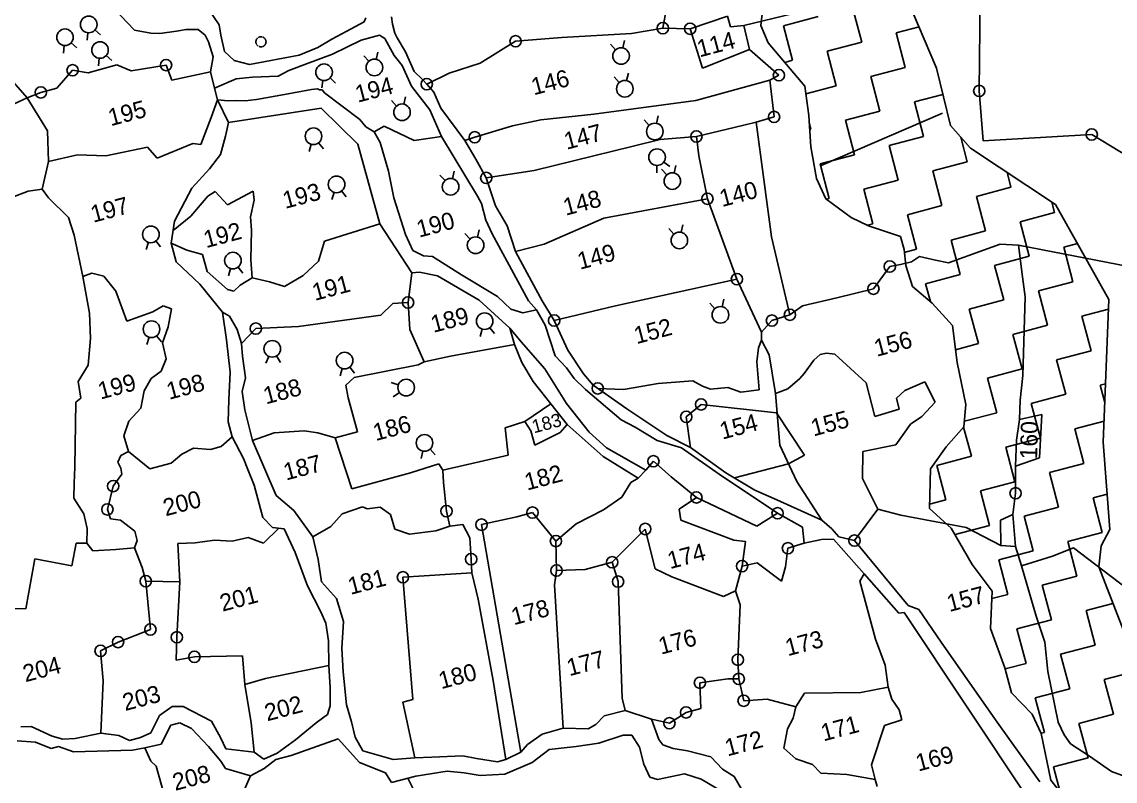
# Model space of a CAD drawing. Header units: metres. Extents: x 330937 to 336084, y 1797906 to 1802493.
# Drawn here: x 332967 to 334177, y 1799012 to 1799853 of the extents above; entities that cross this region are included whole.
import ezdxf
from ezdxf.enums import TextEntityAlignment as Align

# ---------------------------------------------------------------- set-up
doc = ezdxf.new("R2010")
doc.units = ezdxf.units.M
doc.header["$MEASUREMENT"] = 0
doc.linetypes.add('ACAD_ISO02W100', pattern=[15, 12, -3])
for name, color, linetype in [('OFF', 1, 'Continuous'), ('OTHERS', 1, 'Continuous'), ('POLY_HATCH', 12, 'Continuous'), ('POLY_PARCEL', 6, 'Continuous'), ('POLY_WATER', 4, 'Continuous'), ('SYM_ARROW', 1, 'Continuous'), ('TEXT_PARCEL', 7, 'Continuous')]:
    doc.layers.add(name, color=color, linetype=linetype)
doc.styles.add('TEXT_MAP', font='', dxfattribs={"height": 0.4})
doc.styles.get('TEXT_MAP').set_extended_font_data('Kruti Dev 050')

msp = doc.modelspace()

# ---------------------------------------------------------------- linework, layer by layer
for p, q in [((333039, 1799832.7), (333039.8, 1799841.1)), ((333054, 1799838.6), (333047.7, 1799844.2)), ((333012.7, 1799818.5), (333013.5, 1799826.8)), ((333027.7, 1799824.4), (333021.4, 1799829.9)), ((333618.4, 1799828.4), (333624.1, 1799822.1)), ((333634.1, 1799832.5), (333632.3, 1799824.3)), ((333066.5, 1799810.3), (333060.2, 1799815.9)), ((333345.3, 1799815.6), (333350.9, 1799809.4)), ((333360.9, 1799819.7), (333359.1, 1799811.5)), ((333051.5, 1799804.4), (333052.3, 1799812.8)), ((333314.2, 1799785.2), (333308.1, 1799791)), ((333622.6, 1799792.1), (333628.3, 1799785.8)), ((333638.3, 1799796.2), (333636.4, 1799788)), ((333298.9, 1799779.9), (333300.1, 1799788.2)), ((333375.9, 1799766.1), (333381.5, 1799759.9)), ((333391.5, 1799770.2), (333389.7, 1799762)), ((333655.8, 1799744.7), (333661.4, 1799738.5)), ((333671.4, 1799748.9), (333669.6, 1799740.7)), ((333284.7, 1799709.5), (333287.1, 1799717.6)), ((333300.6, 1799712.6), (333295.4, 1799719.2)), ((333669.7, 1799685.8), (333669.9, 1799694.2)), ((333684.3, 1799692.9), (333677.5, 1799697.9)), ((333690.8, 1799694), (333689, 1799685.8)), ((333429.7, 1799683.5), (333435.3, 1799677.3)), ((333445.3, 1799687.6), (333443.5, 1799679.4)), ((333675.2, 1799689.9), (333680.8, 1799683.7)), ((333310.1, 1799656.3), (333312.5, 1799664.3)), ((333326, 1799659.3), (333320.8, 1799665.9)), ((333473.1, 1799622.9), (333471.2, 1799614.7)), ((333683, 1799624.2), (333688.6, 1799617.9)), ((333698.6, 1799628.3), (333696.8, 1799620.1)), ((333104.5, 1799601), (333106.9, 1799609)), ((333120.4, 1799604), (333115.2, 1799610.6)), ((333457.4, 1799618.8), (333463.1, 1799612.6)), ((333195.5, 1799571.9), (333197.9, 1799580)), ((333211.4, 1799575), (333206.2, 1799581.6)), ((333728.4, 1799541.7), (333734.1, 1799535.5)), ((333744.1, 1799545.9), (333742.3, 1799537.7)), ((333474.2, 1799504.8), (333476.6, 1799512.9)), ((333490.1, 1799507.9), (333484.9, 1799514.5)), ((333105.3, 1799496), (333107.7, 1799504)), ((333121.2, 1799499), (333116, 1799505.6)), ((333236.8, 1799475.1), (333240.2, 1799482.7)), ((333253, 1799476), (333248.7, 1799483.3)), ((333319.1, 1799461.3), (333321.5, 1799469.3)), ((333335, 1799464.3), (333329.8, 1799470.9)), ((333375.6, 1799453.9), (333383.6, 1799451.2)), ((333378, 1799437.9), (333384.8, 1799442.9)), ((333424.4, 1799373.9), (333418.8, 1799380.1)), ((333408.8, 1799369.7), (333410.6, 1799377.9))]:
    msp.add_line(p, q)
for centre, radius in [((333040.8, 1799850.2), 9.19), ((333676.5, 1799846.1), 6.28), ((333706.7, 1799845.5), 6.28), ((333014.5, 1799836), 9.19), ((333053.3, 1799821.9), 9.19), ((333513.5, 1799831.6), 6.28), ((333630.3, 1799815.3), 9.19), ((333022.9, 1799799.5), 6.28), ((333126.4, 1799805.3), 6.28), ((333301.4, 1799797.3), 9.19), ((333357.1, 1799802.6), 9.19), ((333415, 1799784.1), 6.28), ((333805.1, 1799794), 6.28), ((332987.8, 1799775), 6.28), ((333634.4, 1799779), 9.19), ((334026.9, 1799776.6), 6.28), ((333387.7, 1799753), 9.19), ((333799.7, 1799747.8), 6.28), ((333289.7, 1799726.4), 9.19), ((333468.2, 1799725.3), 6.28), ((333667.6, 1799731.7), 9.19), ((333713.7, 1799726.2), 6.28), ((334151.4, 1799728.4), 6.28), ((333670.1, 1799703.3), 9.19), ((333315.2, 1799673.1), 9.19), ((333481, 1799680.3), 6.28), ((333687, 1799676.8), 9.19), ((333441.5, 1799670.5), 9.19), ((333725.8, 1799657.3), 6.28), ((333109.6, 1799617.8), 9.19), ((333694.8, 1799611.1), 9.19), ((333469.2, 1799605.8), 9.19), ((333200.5, 1799588.8), 9.19), ((333927.8, 1799582.2), 6.28), ((333758.6, 1799568.2), 6.28), ((333909.6, 1799557.6), 6.28), ((333394.4, 1799542.4), 6.28), ((333740.3, 1799528.7), 9.19), ((333479.2, 1799521.7), 9.19), ((333556.2, 1799522.4), 6.28), ((333797.3, 1799522.3), 6.28), ((333817.2, 1799528.8), 6.28), ((333110.3, 1799512.8), 9.19), ((333225.8, 1799513.5), 6.28), ((333244, 1799491.1), 9.19), ((333324.1, 1799478.1), 9.19), ((333392.3, 1799448.2), 9.19), ((333604.4, 1799447.3), 6.28), ((333718.8, 1799429.6), 6.28), ((333702.5, 1799415.8), 6.28), ((333412.6, 1799386.9), 9.19), ((333666, 1799366.6), 6.28), ((333067.9, 1799339.1), 6.28), ((333713.7, 1799326.6), 6.28), ((334067.1, 1799331.2), 6.28), ((333061.4, 1799313.3), 6.28), ((333436.9, 1799311.4), 6.28), ((333532.2, 1799309.7), 6.28), ((333803.6, 1799309), 6.28), ((333475.7, 1799296.4), 6.28), ((333657, 1799291.6), 6.28), ((333558.1, 1799278.2), 6.28), ((333888.7, 1799278.7), 6.28), ((333815, 1799270.3), 6.28), ((333464.2, 1799258.2), 6.28), ((333620.4, 1799254.8), 6.28), ((333558.8, 1799245.6), 6.28), ((333764.2, 1799250.5), 6.28), ((333103.9, 1799233.8), 6.28), ((333388.7, 1799238.2), 6.28), ((333626.9, 1799233.3), 6.28), ((333109.1, 1799180.3), 6.28), ((333073.3, 1799166.4), 6.28), ((333138.4, 1799171.7), 6.28), ((333053.9, 1799156.7), 6.28), ((333157.8, 1799150.1), 6.28), ((333759.6, 1799146.9), 6.28), ((333717.6, 1799121.4), 6.28), ((333760.5, 1799125.6), 6.28), ((333766, 1799101.5), 6.28), ((333702.2, 1799088.6), 6.28), ((333683.8, 1799076.5), 6.28)]:
    msp.add_circle(centre, radius)
at = {"linetype": 'ACAD_ISO02W100', "ltscale": 0.03}
msp.add_circle((333231.5, 1799831), 5.61, dxfattribs=at)
at = {"layer": 'OFF'}
for p, q in [((333175.7, 1799797.9), (333180.2, 1799779.7)), ((333183.5, 1799766.9), (333195.6, 1799741.7))]:
    msp.add_line(p, q, dxfattribs=at)
at = {"layer": 'OTHERS'}
for p, q in [((333801.2, 1799441.8), (333806.2, 1799384.6)), ((333806.2, 1799384.6), (333824.9, 1799344.3)), ((333824.9, 1799344.3), (333852.5, 1799301.5))]:
    msp.add_line(p, q, dxfattribs=at)
at = {"layer": 'POLY_HATCH'}
for p, q in [((333979.7, 1799801.9), (333930.9, 1799916.6)), ((333787.2, 1799867.8), (333785.1, 1799849)), ((333785.1, 1799849), (333793, 1799829.9)), ((333793, 1799829.9), (333833.7, 1799782)), ((333995.1, 1799738.4), (333979.7, 1799801.9)), ((333833.7, 1799782), (333838.1, 1799749.4)), ((333838.1, 1799749.4), (333840.2, 1799714.7)), ((334017.3, 1799713.2), (333995.1, 1799738.4)), ((333840.2, 1799714.7), (333846.6, 1799679.8)), ((334111.4, 1799650.8), (334017.3, 1799713.2)), ((333846.6, 1799679.8), (333856.8, 1799657.1)), ((333856.8, 1799657.1), (333884.9, 1799636.3)), ((334170.2, 1799545.7), (334111.4, 1799650.8)), ((333884.9, 1799636.3), (333904.2, 1799627.4)), ((333904.2, 1799627.4), (333939.8, 1799615.6)), ((333939.8, 1799615.6), (333943.6, 1799601.2)), ((333943.6, 1799601.2), (333945.5, 1799583.3)), ((333945.5, 1799583.3), (333953.1, 1799560)), ((333953.1, 1799560), (333974.8, 1799541.8)), ((333974.8, 1799541.8), (333997.1, 1799516.9)), ((334167.8, 1799480.2), (334170.2, 1799545.7)), ((333997.1, 1799516.9), (334002.3, 1799476)), ((334002.3, 1799476), (334011.9, 1799429.3)), ((334164.1, 1799387.7), (334167.8, 1799480.2)), ((334011.9, 1799429.3), (334009.9, 1799404.8)), ((334009.9, 1799404.8), (333990.3, 1799382.7)), ((333990.3, 1799382.7), (333972.8, 1799358.3)), ((334171.3, 1799291), (334164.1, 1799387.7)), ((333972.8, 1799358.3), (333971.7, 1799314.4)), ((333971.7, 1799314.4), (333995.8, 1799292.6)), ((333995.8, 1799292.6), (334019.2, 1799252.3)), ((334162, 1799273), (334171.3, 1799291)), ((334159.1, 1799249.6), (334162, 1799273)), ((334019.2, 1799252.3), (334041.1, 1799222.8)), ((334191.7, 1799166), (334159.1, 1799249.6)), ((334041.1, 1799222.8), (334039.3, 1799181.5)), ((334039.3, 1799181.5), (334055.1, 1799137.8)), ((334055.1, 1799137.8), (334062.5, 1799110.1)), ((334062.5, 1799110.1), (334085.6, 1799086.7)), ((334085.6, 1799086.7), (334095.5, 1799065.3)), ((334095.5, 1799065.3), (334106, 1799013.6)), ((334106, 1799013.6), (334127.2, 1798986.8))]:
    msp.add_line(p, q, dxfattribs=at)
at = {"layer": 'POLY_HATCH', "linetype": 'Continuous'}
for p, q in [((333896.7, 1799830.7), (333886.6, 1799869)), ((333810.1, 1799848.7), (333848.4, 1799858.9)), ((333820.2, 1799810.5), (333810.1, 1799848.7)), ((333934.9, 1799840.9), (333960.2, 1799847.6)), ((333945, 1799802.6), (333934.9, 1799840.9)), ((333858.5, 1799820.6), (333896.7, 1799830.7)), ((333868.6, 1799782.4), (333858.5, 1799820.6)), ((333811.4, 1799808.2), (333820.2, 1799810.5)), ((333906.8, 1799792.5), (333945, 1799802.6)), ((333916.9, 1799754.3), (333906.8, 1799792.5)), ((333834.8, 1799773.5), (333868.6, 1799782.4)), ((333955.1, 1799764.4), (333986.7, 1799772.8)), ((333878.7, 1799744.2), (333916.9, 1799754.3)), ((333965.3, 1799726.2), (333955.1, 1799764.4)), ((333840.5, 1799734.1), (333838.6, 1799741.3)), ((333888.8, 1799706), (333878.7, 1799744.2)), ((333839, 1799733.7), (333840.5, 1799734.1)), ((333927, 1799716.1), (333965.3, 1799726.2)), ((334013.6, 1799698.1), (334006.3, 1799725.6)), ((333850.6, 1799695.9), (333888.8, 1799706)), ((333937.1, 1799677.9), (333927, 1799716.1)), ((333860.7, 1799657.6), (333850.6, 1799695.9)), ((333975.4, 1799688), (334013.6, 1799698.1)), ((333985.5, 1799649.8), (333975.4, 1799688)), ((334061.9, 1799670), (334057.6, 1799686.5)), ((333898.9, 1799667.7), (333937.1, 1799677.9)), ((334023.7, 1799659.9), (334061.9, 1799670)), ((333857.3, 1799656.7), (333860.7, 1799657.6)), ((333909, 1799629.5), (333898.9, 1799667.7)), ((334033.8, 1799621.6), (334023.7, 1799659.9)), ((333947.3, 1799639.6), (333985.5, 1799649.8)), ((334110.3, 1799641.9), (334107.2, 1799653.6)), ((333957.4, 1799601.4), (333947.3, 1799639.6)), ((334072, 1799631.8), (334110.3, 1799641.9)), ((333903, 1799627.9), (333909, 1799629.5)), ((333995.6, 1799611.5), (334033.8, 1799621.6)), ((334082.2, 1799593.5), (334072, 1799631.8)), ((334005.7, 1799573.3), (333995.6, 1799611.5)), ((333943.9, 1799597.9), (333957.4, 1799601.4)), ((334120.4, 1799603.7), (334135.5, 1799607.7)), ((334130.5, 1799565.4), (334120.4, 1799603.7)), ((334043.9, 1799583.4), (334082.2, 1799593.5)), ((333967.5, 1799563.2), (334005.7, 1799573.3)), ((334054, 1799545.2), (334043.9, 1799583.4)), ((333972.7, 1799543.6), (333967.5, 1799563.2)), ((334092.3, 1799555.3), (334130.5, 1799565.4)), ((334102.4, 1799517.1), (334092.3, 1799555.3)), ((334015.8, 1799535.1), (334054, 1799545.2)), ((334025.9, 1799496.9), (334015.8, 1799535.1)), ((334140.6, 1799527.2), (334169.8, 1799534.9)), ((334150.7, 1799489), (334140.6, 1799527.2)), ((334064.2, 1799507), (334102.4, 1799517.1)), ((334074.3, 1799468.8), (334064.2, 1799507)), ((334000.5, 1799490.1), (334025.9, 1799496.9)), ((334112.5, 1799478.9), (334150.7, 1799489)), ((334122.6, 1799440.7), (334112.5, 1799478.9)), ((334036.1, 1799458.6), (334074.3, 1799468.8)), ((334046.2, 1799420.4), (334036.1, 1799458.6)), ((334160.8, 1799450.8), (334166.7, 1799452.3)), ((334165.8, 1799431.8), (334160.8, 1799450.8)), ((334084.4, 1799430.5), (334122.6, 1799440.7)), ((334094.5, 1799392.3), (334084.4, 1799430.5)), ((334010.4, 1799411), (334046.2, 1799420.4)), ((334018.1, 1799372.1), (334009.5, 1799404.4)), ((334132.7, 1799402.4), (334165, 1799411)), ((334142.8, 1799364.2), (334132.7, 1799402.4)), ((334056.3, 1799382.2), (334094.5, 1799392.3)), ((334066.4, 1799344), (334056.3, 1799382.2)), ((333979.8, 1799362), (334018.1, 1799372.1)), ((333990, 1799323.8), (333979.8, 1799362)), ((334104.6, 1799354.1), (334142.8, 1799364.2)), ((334114.7, 1799315.9), (334104.6, 1799354.1)), ((334028.2, 1799333.9), (334066.4, 1799344)), ((334038.3, 1799295.6), (334028.2, 1799333.9)), ((334153, 1799326), (334168.4, 1799330.1)), ((333971.8, 1799319), (333990, 1799323.8)), ((334163.1, 1799287.8), (334153, 1799326)), ((334076.5, 1799305.8), (334114.7, 1799315.9)), ((334086.6, 1799267.5), (334076.5, 1799305.8)), ((334000.1, 1799285.5), (334038.3, 1799295.6)), ((334000.2, 1799285.1), (334000.1, 1799285.5)), ((334124.8, 1799277.7), (334163.1, 1799287.8)), ((334135, 1799239.4), (334124.8, 1799277.7)), ((334048.4, 1799257.4), (334086.6, 1799267.5)), ((334058.5, 1799219.2), (334048.4, 1799257.4)), ((334096.7, 1799229.3), (334135, 1799239.4)), ((334106.9, 1799191.1), (334096.7, 1799229.3)), ((334040.7, 1799214.5), (334058.5, 1799219.2)), ((334145.1, 1799201.2), (334174.9, 1799209.1)), ((334155.2, 1799163), (334145.1, 1799201.2)), ((334068.6, 1799181), (334106.9, 1799191.1)), ((334078.7, 1799142.8), (334068.6, 1799181)), ((334117, 1799152.9), (334155.2, 1799163)), ((334127.1, 1799114.7), (334117, 1799152.9)), ((334055.5, 1799136.6), (334078.7, 1799142.8)), ((334165.3, 1799124.8), (334203.5, 1799134.9)), ((334175.4, 1799086.5), (334165.3, 1799124.8)), ((334088.9, 1799104.5), (334127.1, 1799114.7)), ((334099, 1799066.3), (334088.9, 1799104.5)), ((334137.2, 1799076.4), (334175.4, 1799086.5)), ((334147.3, 1799038.2), (334137.2, 1799076.4)), ((334095.5, 1799065.4), (334099, 1799066.3)), ((334109.1, 1799028.1), (334147.3, 1799038.2)), ((334116.4, 1799000.4), (334109.1, 1799028.1))]:
    msp.add_line(p, q, dxfattribs=at)
at = {"layer": 'POLY_PARCEL'}
for p, q in [((334026.9, 1799776.6), (334028.2, 1799903.2)), ((333681.8, 1799874.1), (333676.5, 1799846.1)), ((333766.2, 1799848.9), (333821, 1799862.3)), ((333748, 1799859.4), (333706.7, 1799845.5)), ((333751.6, 1799847.7), (333748, 1799859.4)), ((333641.9, 1799840.2), (333564.5, 1799835.6)), ((333676.5, 1799846.1), (333641.9, 1799840.2)), ((333676.5, 1799846.1), (333706.7, 1799845.5)), ((333706.7, 1799845.5), (333720.3, 1799802)), ((333766.2, 1799848.9), (333751.6, 1799847.7)), ((333766.2, 1799848.9), (333772.4, 1799822.6)), ((333513.5, 1799831.6), (333474.2, 1799807.4)), ((333564.5, 1799835.6), (333513.5, 1799831.6)), ((333720.3, 1799802), (333772.4, 1799822.6)), ((333772.4, 1799822.6), (333805.1, 1799794)), ((333040, 1799796.7), (333071.8, 1799805.6)), ((333071.8, 1799805.6), (333087.6, 1799798.7)), ((333087.6, 1799798.7), (333126.4, 1799805.3)), ((333126.4, 1799805.3), (333132.9, 1799788.6)), ((333474.2, 1799807.4), (333440, 1799796.3)), ((333005.5, 1799779.7), (333022.9, 1799799.5)), ((333022.9, 1799799.5), (333040, 1799796.7)), ((333132.9, 1799788.6), (333175.7, 1799797.9)), ((333440, 1799796.3), (333415, 1799784.1)), ((333805.1, 1799794), (333794.9, 1799788.4)), ((332954.8, 1799789.1), (332972.6, 1799768.8)), ((332987.8, 1799775), (333005.5, 1799779.7)), ((333180.2, 1799779.7), (333183.5, 1799766.9)), ((333794.9, 1799788.4), (333713.2, 1799765.9)), ((333794.9, 1799788.4), (333799.7, 1799747.8)), ((332936.9, 1799752.6), (332972.6, 1799768.8)), ((332972.6, 1799768.8), (332987.8, 1799775)), ((332972.6, 1799768.8), (332995.2, 1799732.4)), ((333176.5, 1799747.3), (333183.5, 1799766.9)), ((333183.5, 1799766.9), (333183.5, 1799766.9)), ((333183.5, 1799766.9), (333183.5, 1799766.9)), ((333183.5, 1799766.9), (333183.5, 1799766.9)), ((333713.2, 1799765.9), (333600, 1799751)), ((334031.3, 1799721.2), (334026.9, 1799776.6)), ((333165, 1799717.3), (333176.5, 1799747.3)), ((333192.2, 1799726.4), (333195.6, 1799741.7)), ((333541.3, 1799744.7), (333509.9, 1799738)), ((333600, 1799751), (333541.3, 1799744.7)), ((333764.8, 1799738.5), (333780, 1799741.9)), ((333799.7, 1799747.8), (333780, 1799741.9)), ((333780, 1799741.9), (333796.9, 1799615)), ((332995.2, 1799732.4), (332996.2, 1799698.5)), ((333357, 1799731.3), (333368.1, 1799737.6)), ((333368.1, 1799737.6), (333401, 1799721.8)), ((333509.9, 1799738), (333468.2, 1799725.3)), ((333713.7, 1799726.2), (333764.8, 1799738.5)), ((333116.7, 1799702.2), (333156, 1799718.4)), ((333156, 1799718.4), (333165, 1799717.3)), ((333186.6, 1799706.2), (333192.2, 1799726.4)), ((333401, 1799721.8), (333431.3, 1799726.2)), ((333468.2, 1799725.3), (333457.3, 1799721.9)), ((333643.5, 1799715.6), (333673.7, 1799722.7)), ((333673.7, 1799722.7), (333713.7, 1799726.2)), ((333716.3, 1799704.7), (333713.7, 1799726.2)), ((334151.4, 1799728.4), (334031.3, 1799721.2)), ((334193, 1799703.1), (334151.4, 1799728.4)), ((332996.2, 1799698.5), (333028.4, 1799705.8)), ((333028.4, 1799705.8), (333059.6, 1799704.9)), ((333059.6, 1799704.9), (333106, 1799714.3)), ((333106, 1799714.3), (333116.7, 1799702.2)), ((333174.4, 1799690.5), (333186.6, 1799706.2)), ((333534.1, 1799688.7), (333643.5, 1799715.6)), ((332996.2, 1799698.5), (332989.1, 1799667.7)), ((333725.8, 1799657.3), (333716.3, 1799704.7)), ((333155.1, 1799669), (333174.4, 1799690.5)), ((333481, 1799680.3), (333534.1, 1799688.7)), ((333135.9, 1799632.3), (333155.1, 1799669)), ((332973.6, 1799665.7), (332930.2, 1799649.1)), ((332989.1, 1799667.7), (332973.6, 1799665.7)), ((332996.3, 1799658.3), (332989.1, 1799667.7)), ((333018.3, 1799636.3), (332996.3, 1799658.3)), ((333153.8, 1799637.9), (333172.8, 1799660.2)), ((333172.8, 1799660.2), (333180.8, 1799665.3)), ((333180.8, 1799665.3), (333194.4, 1799650.4)), ((333194.4, 1799650.4), (333223, 1799665.8)), ((333223, 1799665.8), (333223.8, 1799655.5)), ((333611.2, 1799635.9), (333725.8, 1799657.3)), ((333758.6, 1799568.2), (333725.8, 1799657.3)), ((333223.8, 1799655.5), (333220, 1799637.3)), ((333024.5, 1799616.8), (333018.3, 1799636.3)), ((333132.2, 1799608), (333135.9, 1799632.3)), ((333134.3, 1799622), (333153.8, 1799637.9)), ((333220, 1799637.3), (333221.1, 1799622.3)), ((333545, 1799606.9), (333611.2, 1799635.9)), ((333221.1, 1799622.3), (333220.2, 1799589.5)), ((333302, 1799610.2), (333363.3, 1799629.4)), ((333034.4, 1799571), (333024.5, 1799616.8)), ((333149.3, 1799600.4), (333132.2, 1799608)), ((333137.6, 1799587.5), (333132.2, 1799608)), ((333295.3, 1799588.3), (333302, 1799610.2)), ((333796.9, 1799615), (333817.2, 1799528.8)), ((333166.9, 1799595.5), (333149.3, 1799600.4)), ((333513.3, 1799598.7), (333545, 1799606.9)), ((334031.7, 1799600.4), (333992.8, 1799586.4)), ((334050.2, 1799607.1), (334031.7, 1799600.4)), ((334070.3, 1799605.8), (334050.2, 1799607.1)), ((334070.3, 1799605.8), (334216.6, 1799577.6)), ((334074.9, 1799570.8), (334070.3, 1799605.8)), ((333163.7, 1799562.5), (333137.6, 1799587.5)), ((333171.9, 1799576.7), (333166.9, 1799595.5)), ((333220.2, 1799589.5), (333221.6, 1799569.8)), ((333278.4, 1799572.4), (333295.3, 1799588.3)), ((333939.5, 1799584.6), (333927.8, 1799582.2)), ((333951.8, 1799587.3), (333939.5, 1799584.6)), ((333960.7, 1799593.3), (333951.8, 1799587.3)), ((333978.4, 1799589.4), (333960.7, 1799593.3)), ((333992.8, 1799586.4), (333978.4, 1799589.4)), ((333034.4, 1799571), (333044.3, 1799574.8)), ((333044.3, 1799574.8), (333057.7, 1799571.5)), ((333194.4, 1799556.8), (333171.9, 1799576.7)), ((333257.7, 1799560.2), (333278.4, 1799572.4)), ((333394.4, 1799542.4), (333398.7, 1799575.2)), ((333927.8, 1799582.2), (333909.6, 1799557.6)), ((333041.6, 1799530.7), (333034.4, 1799571)), ((333057.7, 1799571.5), (333070.7, 1799554.9)), ((333189, 1799531.7), (333163.7, 1799562.5)), ((333208.5, 1799561.5), (333201.6, 1799554.9)), ((333221.6, 1799569.8), (333208.5, 1799561.5)), ((333221.6, 1799569.8), (333241, 1799565.3)), ((333241, 1799565.3), (333257.7, 1799560.2)), ((333624.2, 1799538.6), (333758.6, 1799568.2)), ((333785.9, 1799509.5), (333758.6, 1799568.2)), ((334077.6, 1799548.6), (334074.9, 1799570.8)), ((333070.7, 1799554.9), (333083, 1799521.6)), ((333201.6, 1799554.9), (333194.4, 1799556.8)), ((333869.1, 1799547.5), (333831.3, 1799538.7)), ((333909.6, 1799557.6), (333869.1, 1799547.5)), ((334077, 1799524.1), (334077.6, 1799548.6)), ((333111.7, 1799532), (333123.1, 1799538.5)), ((333123.1, 1799538.5), (333132.6, 1799535.3)), ((333364.1, 1799528.3), (333377.4, 1799541.4)), ((333377.4, 1799541.4), (333394.4, 1799542.4)), ((333394.4, 1799542.4), (333396.5, 1799512.5)), ((333556.2, 1799522.4), (333624.2, 1799538.6)), ((333831.3, 1799538.7), (333817.2, 1799528.8)), ((333042.8, 1799502.4), (333041.6, 1799530.7)), ((333083, 1799521.6), (333111.7, 1799532)), ((333132.6, 1799535.3), (333128.7, 1799515.4)), ((333272.9, 1799515.8), (333364.1, 1799528.3)), ((333364.1, 1799528.3), (333364.1, 1799528.3)), ((333817.2, 1799528.8), (333797.3, 1799522.3)), ((334075.1, 1799461.7), (334077, 1799524.1)), ((333128.7, 1799515.4), (333122.5, 1799497.7)), ((333209.8, 1799497.1), (333225.8, 1799513.5)), ((333225.8, 1799513.5), (333272.9, 1799515.8)), ((333396.5, 1799512.5), (333412.2, 1799476.5)), ((333797.3, 1799522.3), (333785.9, 1799509.5)), ((333040.3, 1799473.1), (333042.8, 1799502.4)), ((333782.4, 1799492.3), (333785.7, 1799500.5)), ((333785.7, 1799500.5), (333785.9, 1799509.5)), ((333785.7, 1799500.5), (333794.3, 1799484.3)), ((333122.5, 1799497.7), (333126.6, 1799480)), ((333441.4, 1799483), (333512.1, 1799496)), ((333780.5, 1799476.7), (333782.4, 1799492.3)), ((333126.6, 1799480), (333121, 1799466.5)), ((333405.5, 1799473.4), (333412.2, 1799476.5)), ((333412.2, 1799476.5), (333441.4, 1799483)), ((333783, 1799445.5), (333780.5, 1799476.7)), ((333794.3, 1799484.3), (333801.2, 1799441.8)), ((333833, 1799463.8), (333843.7, 1799478.5)), ((333843.7, 1799478.5), (333850.8, 1799484.9)), ((333850.8, 1799484.9), (333857.6, 1799486.4)), ((333857.6, 1799486.4), (333866.8, 1799485.2)), ((333866.8, 1799485.2), (333901.6, 1799453.4)), ((333029, 1799454.9), (333040.3, 1799473.1)), ((333121, 1799466.5), (333110, 1799458.4)), ((333334.7, 1799459.4), (333405.5, 1799473.4)), ((333828.3, 1799458.3), (333833, 1799463.8)), ((333032.2, 1799436.3), (333029, 1799454.9)), ((333110, 1799458.4), (333102.2, 1799444.4)), ((333325.3, 1799450.7), (333334.7, 1799459.4)), ((333328, 1799436.8), (333325.3, 1799450.7)), ((333633.1, 1799445.9), (333671.2, 1799452.6)), ((333671.2, 1799452.6), (333709.6, 1799455.5)), ((333709.6, 1799455.5), (333720.5, 1799449.9)), ((333814.8, 1799446.9), (333828.3, 1799458.3)), ((333901.6, 1799453.4), (333911.1, 1799416.3)), ((333944.4, 1799444.9), (333966.7, 1799454.5)), ((333966.7, 1799454.5), (333978.2, 1799432)), ((334072.2, 1799434.2), (334075.1, 1799461.7)), ((333102.2, 1799444.4), (333098.6, 1799425.4)), ((333604.4, 1799447.3), (333633.1, 1799445.9)), ((333720.5, 1799449.9), (333729.3, 1799446.4)), ((333729.3, 1799446.4), (333748.3, 1799448.1)), ((333748.3, 1799448.1), (333762.9, 1799443.2)), ((333762.9, 1799443.2), (333783, 1799445.5)), ((333801.2, 1799441.8), (333814.8, 1799446.9)), ((333935.3, 1799436.4), (333944.4, 1799444.9)), ((333025.5, 1799360.2), (333026.5, 1799432)), ((333026.5, 1799432), (333032.2, 1799436.3)), ((333338.3, 1799399), (333328, 1799436.8)), ((333523.8, 1799410.5), (333552.5, 1799430.1)), ((333702.5, 1799415.8), (333718.8, 1799429.6)), ((333718.8, 1799429.6), (333802.2, 1799420.2)), ((333938.2, 1799424.1), (333935.3, 1799436.4)), ((333978.2, 1799432), (333963.2, 1799416.2)), ((334071.5, 1799412.7), (334072.2, 1799434.2)), ((333098.6, 1799425.4), (333085.3, 1799411)), ((333707, 1799382), (333702.5, 1799415.8)), ((333802.2, 1799420.2), (333833.5, 1799373.4)), ((333911.1, 1799416.3), (333938.2, 1799424.1)), ((333963.2, 1799416.2), (333950.9, 1799407.8)), ((334071.5, 1799412.7), (334096.1, 1799418.2)), ((334096.1, 1799418.2), (334093.7, 1799370.5)), ((333085.3, 1799411), (333079.8, 1799394.7)), ((333501.8, 1799403.5), (333523.8, 1799410.5)), ((333505.3, 1799373.3), (333501.8, 1799403.5)), ((333523.8, 1799410.5), (333530.5, 1799400.4)), ((333562.7, 1799398.6), (333570.7, 1799407.3)), ((333950.9, 1799407.8), (333934.4, 1799384.8)), ((334068.2, 1799389.8), (334071.5, 1799412.7)), ((333079.8, 1799394.7), (333084.9, 1799377.5)), ((333199.7, 1799393.6), (333187.4, 1799383)), ((333222.1, 1799389.7), (333246.1, 1799398)), ((333246.1, 1799398), (333279.5, 1799400.4)), ((333279.5, 1799400.4), (333294.6, 1799397.9)), ((333294.6, 1799397.9), (333313.6, 1799392.7)), ((333313.6, 1799392.7), (333338.3, 1799399)), ((333332.3, 1799336.2), (333313.6, 1799392.7)), ((333530.5, 1799400.4), (333534.7, 1799384.6)), ((333534.7, 1799384.6), (333562.7, 1799398.6)), ((333156.7, 1799381.1), (333144, 1799374.6)), ((333175.6, 1799379.6), (333156.7, 1799381.1)), ((333187.4, 1799383), (333175.6, 1799379.6)), ((333934.4, 1799384.8), (333898.1, 1799377.3)), ((334067.1, 1799361.1), (334068.2, 1799389.8)), ((333076.5, 1799372.9), (333072.9, 1799365.7)), ((333084.9, 1799377.5), (333076.5, 1799372.9)), ((333108.5, 1799358.4), (333084.9, 1799377.5)), ((333144, 1799374.6), (333132.2, 1799364.6)), ((333433, 1799356.7), (333505.3, 1799373.3)), ((333657.6, 1799356.7), (333666, 1799366.6)), ((333666, 1799366.6), (333685.6, 1799349.3)), ((333833.5, 1799373.4), (333815.5, 1799363.9)), ((333898.1, 1799377.3), (333897.5, 1799347.5)), ((334093.7, 1799370.5), (334067.1, 1799361.1)), ((333024.5, 1799342.3), (333025.5, 1799360.2)), ((333072.9, 1799365.7), (333076.4, 1799358.8)), ((333076.4, 1799358.8), (333077.5, 1799352.2)), ((333132.2, 1799364.6), (333108.5, 1799358.4)), ((333397.1, 1799353.7), (333332.3, 1799336.2)), ((333413.2, 1799358.8), (333397.1, 1799353.7)), ((333428.5, 1799363.6), (333413.2, 1799358.8)), ((333433, 1799356.7), (333428.5, 1799363.6)), ((333433.6, 1799342.9), (333433, 1799356.7)), ((333815.5, 1799363.9), (333755.7, 1799348.2)), ((334067.1, 1799331.2), (334067.1, 1799361.1)), ((333024.3, 1799325.6), (333024.5, 1799342.3)), ((333077.5, 1799352.2), (333067.9, 1799339.1)), ((333436.9, 1799311.4), (333433.6, 1799342.9)), ((333631.2, 1799326.8), (333641.2, 1799343)), ((333641.2, 1799343), (333649, 1799347.7)), ((333685.6, 1799349.3), (333713.7, 1799326.6)), ((333897.5, 1799347.5), (333914.7, 1799313.7)), ((333067.9, 1799339.1), (333061.4, 1799313.3)), ((334063.9, 1799307.5), (334067.1, 1799331.2)), ((333035.2, 1799308.5), (333024.3, 1799325.6)), ((333610.9, 1799313), (333631.2, 1799326.8)), ((333694.7, 1799313.6), (333713.7, 1799326.6)), ((333713.7, 1799326.6), (333780.5, 1799294.7)), ((333038.9, 1799292.3), (333035.2, 1799308.5)), ((333061.4, 1799313.3), (333064.8, 1799302.9)), ((333309, 1799294.2), (333321.5, 1799308.3)), ((333321.5, 1799308.3), (333343.8, 1799316.1)), ((333343.8, 1799316.1), (333349, 1799314)), ((333349, 1799314), (333363.5, 1799315.9)), ((333363.5, 1799315.9), (333374.9, 1799307.8)), ((333374.9, 1799307.8), (333379.7, 1799291.3)), ((333440.5, 1799294.7), (333436.9, 1799311.4)), ((333515, 1799305.2), (333532.2, 1799309.7)), ((333532.2, 1799309.7), (333558.1, 1799278.2)), ((333580.6, 1799297.2), (333610.9, 1799313)), ((333696.4, 1799301.2), (333694.7, 1799313.6)), ((333780.5, 1799294.7), (333803.6, 1799309)), ((333888.7, 1799278.7), (333914.7, 1799313.7)), ((333914.7, 1799313.7), (333940.2, 1799307)), ((333940.2, 1799307), (334012.5, 1799293.1)), ((334050.5, 1799301.2), (334063.9, 1799307.5)), ((334067, 1799272.1), (334063.9, 1799307.5)), ((333064.8, 1799302.9), (333075.9, 1799301.4)), ((333075.9, 1799301.4), (333091.7, 1799289.3)), ((333288.9, 1799283), (333309, 1799294.2)), ((333425.3, 1799289.5), (333440.5, 1799294.7)), ((333454.9, 1799296.5), (333440.5, 1799294.7)), ((333462.8, 1799281.8), (333454.9, 1799296.5)), ((333475.7, 1799296.4), (333515, 1799305.2)), ((333519.3, 1799044.6), (333475.7, 1799296.4)), ((333558.1, 1799278.2), (333580.6, 1799297.2)), ((333755, 1799279.2), (333696.4, 1799301.2)), ((334050.9, 1799273.3), (334050.5, 1799301.2)), ((333038.6, 1799275.9), (333038.9, 1799292.3)), ((333091.7, 1799289.3), (333094.5, 1799278.7)), ((333199.7, 1799278), (333217.4, 1799282.1)), ((333217.4, 1799282.1), (333234.4, 1799275.8)), ((333234.4, 1799275.8), (333251.3, 1799292.4)), ((333379.7, 1799291.3), (333395.8, 1799285.9)), ((333395.8, 1799285.9), (333425.3, 1799289.5)), ((333464.2, 1799258.2), (333462.8, 1799281.8)), ((333620.4, 1799254.8), (333657, 1799291.6)), ((333657, 1799291.6), (333667.9, 1799247.4)), ((334012.5, 1799293.1), (334050.9, 1799273.3)), ((333021.9, 1799250.8), (333026.9, 1799276)), ((333026.9, 1799276), (333038.6, 1799275.9)), ((333038.6, 1799275.9), (333045.3, 1799267.4)), ((333070.8, 1799268.9), (333091.6, 1799270.6)), ((333094.5, 1799278.7), (333091.6, 1799270.6)), ((333091.6, 1799270.6), (333100, 1799248.9)), ((333139.4, 1799275.7), (333158.6, 1799276.2)), ((333141.6, 1799233.1), (333139.4, 1799275.7)), ((333158.6, 1799276.2), (333180, 1799279.1)), ((333180, 1799279.1), (333199.7, 1799278)), ((333558.1, 1799278.2), (333558.8, 1799245.6)), ((333768.2, 1799277.9), (333755, 1799279.2)), ((333764.2, 1799250.5), (333768.2, 1799277.9)), ((333815, 1799270.3), (333812.5, 1799249.6)), ((333832.9, 1799275.8), (333815, 1799270.3)), ((334050.9, 1799273.3), (334067, 1799272.1)), ((334067, 1799272.1), (334073.6, 1799250.7)), ((334131.2, 1799270.9), (334108.1, 1799261.5)), ((334197.5, 1799220.1), (334131.2, 1799270.9)), ((332971.2, 1799203.2), (332981.1, 1799258.7)), ((332981.1, 1799258.7), (333021.9, 1799250.8)), ((333045.3, 1799267.4), (333070.8, 1799268.9)), ((333465, 1799243.2), (333464.2, 1799258.2)), ((334108.1, 1799261.5), (334073.6, 1799250.7)), ((333100, 1799248.9), (333103.9, 1799233.8)), ((333558.8, 1799245.6), (333556.5, 1799229.9)), ((333558.8, 1799245.6), (333590.5, 1799246.8)), ((333590.5, 1799246.8), (333620.4, 1799254.8)), ((333620.4, 1799254.8), (333626.9, 1799233.3)), ((333667.9, 1799247.4), (333686.5, 1799238.7)), ((333764.2, 1799250.5), (333757.1, 1799223)), ((333780.9, 1799254.1), (333764.2, 1799250.5)), ((333807.8, 1799234), (333780.9, 1799254.1)), ((333812.5, 1799249.6), (333807.8, 1799234)), ((334073.6, 1799250.7), (334090, 1799195)), ((333103.9, 1799233.8), (333109.1, 1799180.3)), ((333141.6, 1799233.1), (333103.9, 1799233.8)), ((333138.4, 1799171.7), (333141.6, 1799233.1)), ((333388.7, 1799238.2), (333465, 1799243.2)), ((333399.7, 1799102.9), (333388.7, 1799238.2)), ((333465, 1799243.2), (333472, 1799213.9)), ((333626.9, 1799233.3), (333631.4, 1799104.2)), ((333686.5, 1799238.7), (333743.5, 1799217)), ((333894.8, 1799233.8), (333899.6, 1799241.8)), ((333911.8, 1799169.7), (333894.8, 1799233.8)), ((333556.5, 1799229.9), (333566.3, 1799071.1)), ((333743.5, 1799217), (333757.1, 1799223)), ((333757.1, 1799223), (333762, 1799207.5)), ((333472, 1799213.9), (333488.5, 1799124)), ((332942.7, 1799203.4), (332971.2, 1799203.2)), ((333762, 1799207.5), (333759.6, 1799146.9)), ((334090, 1799195), (334099.3, 1799166.3)), ((333109.1, 1799180.3), (333073.3, 1799166.4)), ((333073.3, 1799166.4), (333053.9, 1799156.7)), ((333137.7, 1799146.5), (333138.4, 1799171.7)), ((333922.6, 1799140.9), (333911.8, 1799169.7)), ((334099.3, 1799166.3), (334102.9, 1799133.9)), ((333053.9, 1799156.7), (333056.9, 1799123.6)), ((333157.8, 1799150.1), (333137.7, 1799146.5)), ((333211.1, 1799151.1), (333157.8, 1799150.1)), ((333213.7, 1799119.4), (333211.1, 1799151.1)), ((333306.5, 1799140.6), (333236.5, 1799126)), ((333759.6, 1799146.9), (333760.5, 1799125.6)), ((333925.9, 1799116.4), (333922.6, 1799140.9)), ((333236.5, 1799126), (333213.7, 1799119.4)), ((333488.5, 1799124), (333502.5, 1799036.3)), ((333748.5, 1799125.6), (333717.6, 1799121.4)), ((333760.5, 1799125.6), (333748.5, 1799125.6)), ((333760.5, 1799125.6), (333766, 1799101.5)), ((334102.9, 1799133.9), (334114.3, 1799077.6)), ((333056.9, 1799123.6), (333054.2, 1799065.4)), ((333213.7, 1799119.4), (333220.5, 1799076.9)), ((333717.6, 1799121.4), (333718.7, 1799092.9)), ((333895.7, 1799110.5), (333925.9, 1799116.4)), ((333930.2, 1799103.2), (333925.9, 1799116.4)), ((333388.5, 1799099.9), (333399.7, 1799102.9)), ((333401.8, 1799038.4), (333388.5, 1799099.9)), ((333631.4, 1799104.2), (333634.7, 1799090.7)), ((333766, 1799101.5), (333792, 1799103.1)), ((333792, 1799103.1), (333823.8, 1799094.7)), ((333823.8, 1799094.7), (333833.5, 1799109.9)), ((333833.5, 1799109.9), (333895.7, 1799110.5)), ((333938.1, 1799091.4), (333930.2, 1799103.2)), ((333702.2, 1799088.6), (333683.8, 1799076.5)), ((333718.7, 1799092.9), (333702.2, 1799088.6)), ((333823.8, 1799094.7), (333820.8, 1799082.2)), ((333941.1, 1799080.2), (333938.1, 1799091.4)), ((333220.5, 1799076.9), (333224.1, 1799044.7)), ((333683.8, 1799076.5), (333664, 1799081)), ((333820.8, 1799082.2), (333814.4, 1799070.4)), ((333921.9, 1799074.1), (333941.1, 1799080.2)), ((334114.3, 1799077.6), (334120.8, 1799063.7)), ((333814.4, 1799070.4), (333810.4, 1799049.1)), ((333907.4, 1799030.4), (333921.9, 1799074.1)), ((334120.8, 1799063.7), (334127.8, 1799053.9)), ((334127.8, 1799053.9), (334148.8, 1799040)), ((333103, 1799049.5), (333109.7, 1799034.6)), ((333810.4, 1799049.1), (333823.7, 1799037.2)), ((334148.8, 1799040), (334173.3, 1799023.2)), ((333109.7, 1799034.6), (333115.3, 1799029.1)), ((333115.3, 1799029.1), (333129.5, 1798979.9)), ((333823.7, 1799037.2), (333842.4, 1799031)), ((333842.4, 1799031), (333851.3, 1799021.2)), ((333911.7, 1799014.1), (333907.4, 1799030.4)), ((333213, 1799002.6), (333220.1, 1799018.5)), ((333851.3, 1799021.2), (333880.4, 1799019.8)), ((333880.4, 1799019.8), (333911.7, 1799014.1)), ((334173.3, 1799023.2), (334202.3, 1799012.5)), ((333913.7, 1799006.5), (333911.7, 1799014.1))]:
    msp.add_line(p, q, dxfattribs=at)
at = {"layer": 'POLY_WATER'}
for p, q in [((333083.2, 1799852.3), (333070.5, 1799866.2)), ((333168.6, 1799874), (333185.1, 1799849.9)), ((333091.5, 1799843.9), (333083.2, 1799852.3)), ((333345.8, 1799853), (333326.5, 1799842.7)), ((333347.7, 1799857.7), (333345.8, 1799853)), ((333376.2, 1799858.6), (333377.1, 1799850.4)), ((333377.1, 1799850.4), (333379.6, 1799840.7)), ((333109.7, 1799840.5), (333091.5, 1799843.9)), ((333119.6, 1799840.1), (333109.7, 1799840.5)), ((333137.8, 1799842.6), (333119.6, 1799840.1)), ((333148.5, 1799844.7), (333137.8, 1799842.6)), ((333162.1, 1799844.6), (333148.5, 1799844.7)), ((333169.8, 1799838.3), (333162.1, 1799844.6)), ((333173.3, 1799831), (333169.8, 1799838.3)), ((333185.1, 1799849.9), (333187.2, 1799838.5)), ((333187.2, 1799838.5), (333191.1, 1799820.3)), ((333326.5, 1799842.7), (333309.9, 1799834.1)), ((333362.7, 1799838.2), (333342.6, 1799832.9)), ((333368.7, 1799834.7), (333362.7, 1799838.2)), ((333379.6, 1799840.7), (333382.4, 1799835.3)), ((333178.4, 1799814.3), (333173.3, 1799831)), ((333309.9, 1799834.1), (333294.5, 1799824.8)), ((333342.6, 1799832.9), (333310.8, 1799817.3)), ((333378.9, 1799815.8), (333368.7, 1799834.7)), ((333382.4, 1799835.3), (333391.5, 1799820)), ((333175.7, 1799797.9), (333178.4, 1799814.3)), ((333191.1, 1799820.3), (333202, 1799810.3)), ((333273.7, 1799816.1), (333218.8, 1799805.8)), ((333294.5, 1799824.8), (333273.7, 1799816.1)), ((333310.8, 1799817.3), (333281.8, 1799806.6)), ((333387.9, 1799804.9), (333378.9, 1799815.8)), ((333391.5, 1799820), (333401.2, 1799798)), ((333202, 1799810.3), (333218.8, 1799805.8)), ((333281.8, 1799806.6), (333262.2, 1799799.3)), ((333398.1, 1799782), (333387.9, 1799804.9)), ((333204.1, 1799790.1), (333180.2, 1799779.7)), ((333222.1, 1799791.8), (333204.1, 1799790.1)), ((333250.5, 1799793.1), (333222.1, 1799791.8)), ((333262.2, 1799799.3), (333250.5, 1799793.1)), ((333401.2, 1799798), (333410.3, 1799789.4)), ((333180.2, 1799779.7), (333180.2, 1799779.7)), ((333180.2, 1799779.7), (333180.2, 1799779.7)), ((333180.2, 1799779.7), (333180.2, 1799779.7)), ((333257.6, 1799772.8), (333287.6, 1799778.2)), ((333287.6, 1799778.2), (333294.2, 1799779.1)), ((333294.2, 1799779.1), (333296.5, 1799778)), ((333296.5, 1799778), (333299.1, 1799777.8)), ((333299.1, 1799777.8), (333301.7, 1799774.5)), ((333418.4, 1799755.6), (333398.1, 1799782)), ((333410.3, 1799789.4), (333415, 1799784.1)), ((333415, 1799784.1), (333422.8, 1799775.2)), ((333183.5, 1799766.9), (333183.5, 1799766.9)), ((333183.5, 1799766.9), (333195.3, 1799765.7)), ((333195.3, 1799765.7), (333203.5, 1799765.9)), ((333203.5, 1799765.9), (333213.9, 1799765.5)), ((333213.9, 1799765.5), (333226.5, 1799767.2)), ((333226.5, 1799767.2), (333257.6, 1799772.8)), ((333301.7, 1799774.5), (333341.1, 1799744.9)), ((333422.8, 1799775.2), (333430.5, 1799757.4)), ((333195.6, 1799741.7), (333298.2, 1799757.5)), ((333298.2, 1799757.5), (333338.9, 1799717.7)), ((333431.3, 1799726.2), (333418.4, 1799755.6)), ((333430.5, 1799757.4), (333457.3, 1799721.9)), ((333341.1, 1799744.9), (333347.8, 1799736.7)), ((333347.8, 1799736.7), (333357, 1799731.3)), ((333357, 1799731.3), (333363.4, 1799719.7)), ((333338.9, 1799717.7), (333363.3, 1799629.4)), ((333363.4, 1799719.7), (333372.9, 1799687.7)), ((333471.4, 1799660), (333431.3, 1799726.2)), ((333457.3, 1799721.9), (333469.6, 1799701.2)), ((333469.6, 1799701.2), (333481, 1799680.3)), ((333372.9, 1799687.7), (333378.6, 1799658.1)), ((333481, 1799680.3), (333491.2, 1799649.3)), ((333378.6, 1799658.1), (333391.6, 1799617.7)), ((333475.6, 1799651.9), (333471.4, 1799660)), ((333480.4, 1799633.7), (333475.6, 1799651.9)), ((333491.2, 1799649.3), (333504.2, 1799627.1)), ((333487.6, 1799618.5), (333480.4, 1799633.7)), ((333363.3, 1799629.4), (333398.7, 1799575.2)), ((333504.2, 1799627.1), (333513.3, 1799598.7)), ((333391.6, 1799617.7), (333399.7, 1799599.8)), ((333527.8, 1799544.1), (333487.6, 1799618.5)), ((333399.7, 1799599.8), (333411.3, 1799594)), ((333513.3, 1799598.7), (333526.1, 1799574.7)), ((333411.3, 1799594), (333421.5, 1799593.3)), ((333421.5, 1799593.3), (333453.6, 1799572.9)), ((333398.7, 1799575.2), (333407.1, 1799575.9)), ((333407.1, 1799575.9), (333427.1, 1799572)), ((333427.1, 1799572), (333473, 1799545)), ((333453.6, 1799572.9), (333493.3, 1799549)), ((333526.1, 1799574.7), (333543, 1799544.2)), ((333493.3, 1799549), (333508.1, 1799535.1)), ((333473, 1799545), (333506.9, 1799513.9)), ((333536.6, 1799534.1), (333527.8, 1799544.1)), ((333543, 1799544.2), (333556.2, 1799522.4)), ((333189, 1799531.7), (333196.5, 1799527.2)), ((333193.3, 1799500.9), (333189, 1799531.7)), ((333196.5, 1799527.2), (333205.2, 1799512.4)), ((333508.1, 1799535.1), (333521.5, 1799530.8)), ((333521.5, 1799530.8), (333536.6, 1799534.1)), ((333546.2, 1799517.2), (333536.6, 1799534.1)), ((333205.2, 1799512.4), (333209.8, 1799497.1)), ((333512.1, 1799496), (333506.9, 1799513.9)), ((333506.9, 1799513.9), (333519.5, 1799499)), ((333557.2, 1799483.3), (333546.2, 1799517.2)), ((333556.2, 1799522.4), (333571.4, 1799489.6)), ((333197.3, 1799465.3), (333193.3, 1799500.9)), ((333209.8, 1799497.1), (333211.1, 1799482.9)), ((333520.2, 1799475.8), (333512.1, 1799496)), ((333519.5, 1799499), (333545.8, 1799468.8)), ((333571.4, 1799489.6), (333588.7, 1799463.4)), ((333211.1, 1799482.9), (333214.5, 1799459.1)), ((333532.8, 1799454.9), (333520.2, 1799475.8)), ((333569.9, 1799470.2), (333557.2, 1799483.3)), ((333195.8, 1799434.7), (333197.3, 1799465.3)), ((333545.8, 1799468.8), (333570, 1799430.4)), ((333578.2, 1799458.1), (333569.9, 1799470.2)), ((333588.7, 1799463.4), (333599.2, 1799450.9)), ((333214.5, 1799459.1), (333210.7, 1799444)), ((333570.7, 1799407.3), (333532.8, 1799454.9)), ((333590.7, 1799446), (333578.2, 1799458.1)), ((333599.2, 1799450.9), (333636.7, 1799424.7)), ((333210.7, 1799444), (333213.7, 1799423.4)), ((333630.3, 1799412.4), (333590.7, 1799446)), ((333195.2, 1799410.4), (333195.8, 1799434.7)), ((333570, 1799430.4), (333595.1, 1799398.8)), ((333213.7, 1799423.4), (333222.1, 1799389.7)), ((333636.7, 1799424.7), (333680.8, 1799395.2)), ((333199.7, 1799393.6), (333195.2, 1799410.4)), ((333610.3, 1799371.9), (333570.7, 1799407.3)), ((333645.8, 1799404.3), (333630.3, 1799412.4)), ((333670.4, 1799389.6), (333645.8, 1799404.3)), ((333212.3, 1799369.7), (333199.7, 1799393.6)), ((333595.1, 1799398.8), (333614.2, 1799381.6)), ((333680.8, 1799395.2), (333707, 1799382)), ((333222.1, 1799389.7), (333248.5, 1799328.7)), ((333614.2, 1799381.6), (333657.6, 1799356.7)), ((333697.3, 1799381.3), (333670.4, 1799389.6)), ((333738.8, 1799352.3), (333697.3, 1799381.3)), ((333707, 1799382), (333746.1, 1799353.9)), ((333217, 1799357.6), (333212.3, 1799369.7)), ((333649, 1799347.7), (333610.3, 1799371.9)), ((333224, 1799340), (333217, 1799357.6)), ((333649, 1799347.7), (333657.6, 1799356.7)), ((333746.1, 1799353.9), (333778.4, 1799334.6)), ((333803.6, 1799309), (333738.8, 1799352.3)), ((333233.5, 1799304.3), (333224, 1799340)), ((333778.4, 1799334.6), (333802.7, 1799323.9)), ((333248.5, 1799328.7), (333268, 1799312)), ((333802.7, 1799323.9), (333852.5, 1799301.5)), ((333268, 1799312), (333288.9, 1799283)), ((333831.2, 1799293.8), (333803.6, 1799309)), ((333244.2, 1799293.1), (333233.5, 1799304.3)), ((333832.9, 1799275.8), (333831.2, 1799293.8)), ((333852.5, 1799301.5), (333863.5, 1799291.8)), ((333257.1, 1799291.8), (333244.2, 1799293.1)), ((333269.5, 1799265.4), (333257.1, 1799291.8)), ((333288.9, 1799283), (333295, 1799257.9)), ((333863.5, 1799291.8), (333871.4, 1799282.9)), ((333871.4, 1799282.9), (333888.7, 1799278.7)), ((333852.3, 1799279.9), (333832.9, 1799275.8)), ((333865.5, 1799280.4), (333852.3, 1799279.9)), ((333899.6, 1799241.8), (333865.5, 1799280.4)), ((333888.7, 1799278.7), (333948, 1799207)), ((333283.1, 1799228.8), (333269.5, 1799265.4)), ((333295, 1799257.9), (333298.6, 1799233.2)), ((333298.6, 1799233.2), (333315.2, 1799214.7)), ((333937.7, 1799198.6), (333899.6, 1799241.8)), ((333297.8, 1799199.9), (333283.1, 1799228.8)), ((333315.2, 1799214.7), (333323, 1799189.1)), ((333303.5, 1799187.4), (333297.8, 1799199.9)), ((333943.7, 1799199.1), (333937.7, 1799198.6)), ((334080.9, 1798992.7), (333943.7, 1799199.1)), ((333948, 1799207), (333959.8, 1799202.6)), ((333959.8, 1799202.6), (333984.6, 1799166.4)), ((333306.3, 1799167.8), (333303.5, 1799187.4)), ((333323, 1799189.1), (333321.1, 1799159.4)), ((333306.5, 1799140.6), (333306.3, 1799167.8)), ((333984.6, 1799166.4), (334044.8, 1799080.4)), ((333321.1, 1799159.4), (333322.6, 1799133.5)), ((333308.3, 1799116.1), (333306.5, 1799140.6)), ((333322.6, 1799133.5), (333326.4, 1799096.8)), ((333308.2, 1799095.8), (333308.3, 1799116.1)), ((333119.2, 1799085), (333133, 1799094.9)), ((333133, 1799094.9), (333145.4, 1799095.1)), ((333145.4, 1799095.1), (333176.7, 1799078.9)), ((333305.2, 1799086.4), (333308.2, 1799095.8)), ((333326.4, 1799096.8), (333331.8, 1799078.2)), ((333611.5, 1799084.6), (333634.7, 1799090.7)), ((333634.7, 1799090.7), (333664, 1799081)), ((333109.4, 1799066), (333119.2, 1799085)), ((333131.8, 1799074.3), (333141.6, 1799076.9)), ((333141.6, 1799076.9), (333154.7, 1799070.8)), ((333176.7, 1799078.9), (333187.2, 1799059.9)), ((333269.7, 1799058.3), (333292.8, 1799076.9)), ((333292.8, 1799076.9), (333305.2, 1799086.4)), ((333331.8, 1799078.2), (333335.8, 1799061.3)), ((333593.8, 1799070.2), (333602.2, 1799075.3)), ((333602.2, 1799075.3), (333611.5, 1799084.6)), ((333664, 1799081), (333671.9, 1799058.7)), ((334044.8, 1799080.4), (334093.9, 1799011.8)), ((332965.5, 1799072.4), (332977, 1799073.1)), ((332977, 1799073.1), (333000.3, 1799062.1)), ((333025.9, 1799059.5), (333054.2, 1799065.4)), ((333054.2, 1799065.4), (333074.2, 1799063)), ((333098.3, 1799060.7), (333109.4, 1799066)), ((333121.1, 1799053.3), (333131.8, 1799074.3)), ((333154.7, 1799070.8), (333173.3, 1799050.9)), ((333526.8, 1799052.9), (333542.8, 1799064.4)), ((333542.8, 1799064.4), (333566.3, 1799071.1)), ((333566.3, 1799071.1), (333593.8, 1799070.2)), ((333605.5, 1799054.4), (333632.7, 1799063.5)), ((333632.7, 1799063.5), (333642.3, 1799063.2)), ((332961.6, 1799056.9), (332982, 1799055.6)), ((332982, 1799055.6), (332999.1, 1799048.7)), ((333000.3, 1799062.1), (333012, 1799059)), ((333012, 1799059), (333025.9, 1799059.5)), ((333074.2, 1799063), (333085.9, 1799057.5)), ((333085.9, 1799057.5), (333098.3, 1799060.7)), ((333103, 1799049.5), (333121.1, 1799053.3)), ((333187.2, 1799059.9), (333192.7, 1799048.1)), ((333249.3, 1799043.5), (333269.7, 1799058.3)), ((333264.8, 1799040.8), (333317.1, 1799059.4)), ((333317.1, 1799059.4), (333340.7, 1799033)), ((333335.8, 1799061.3), (333344.3, 1799046)), ((333519.3, 1799044.6), (333526.8, 1799052.9)), ((333580.7, 1799050.7), (333605.5, 1799054.4)), ((333642.3, 1799063.2), (333650.6, 1799050.1)), ((333671.9, 1799058.7), (333676.4, 1799052.6)), ((333676.4, 1799052.6), (333687.9, 1799048.5)), ((332999.1, 1799048.7), (333007.2, 1799050.8)), ((333007.2, 1799050.8), (333024, 1799044.8)), ((333024, 1799044.8), (333089.4, 1799046.8)), ((333089.4, 1799046.8), (333103, 1799049.5)), ((333173.3, 1799050.9), (333187.2, 1799034.6)), ((333192.7, 1799048.1), (333224.1, 1799044.7)), ((333224.1, 1799044.7), (333234.8, 1799036.6)), ((333234.8, 1799036.6), (333249.3, 1799043.5)), ((333247.8, 1799036.3), (333264.8, 1799040.8)), ((333344.3, 1799046), (333378, 1799036.5)), ((333401.8, 1799038.4), (333420.6, 1799039)), ((333420.6, 1799039), (333454.9, 1799040.3)), ((333454.9, 1799040.3), (333470.2, 1799037.5)), ((333502.5, 1799036.3), (333519.3, 1799044.6)), ((333531.7, 1799033), (333550.7, 1799047.5)), ((333550.7, 1799047.5), (333580.7, 1799050.7)), ((333650.6, 1799050.1), (333655.5, 1799031.4)), ((333687.9, 1799048.5), (333703.9, 1799046)), ((333703.9, 1799046), (333729.5, 1799039.4)), ((333729.5, 1799039.4), (333742.6, 1799025.8)), ((333187.2, 1799034.6), (333192.2, 1799026.4)), ((333235.2, 1799026.3), (333247.8, 1799036.3)), ((333340.7, 1799033), (333369.5, 1799021.5)), ((333378, 1799036.5), (333401.8, 1799038.4)), ((333470.2, 1799037.5), (333493.4, 1799033.9)), ((333493.4, 1799033.9), (333502.5, 1799036.3)), ((333501.6, 1799020.2), (333531.7, 1799033)), ((333655.5, 1799031.4), (333662.2, 1799016.9)), ((333192.2, 1799026.4), (333220.1, 1799018.5)), ((333220.1, 1799018.5), (333235.2, 1799026.3)), ((333369.5, 1799021.5), (333376.1, 1799010.9)), ((333376.1, 1799010.9), (333402.9, 1799018)), ((333402.8, 1798998.8), (333394.3, 1799015.7)), ((333402.9, 1799018), (333437.8, 1799023.4)), ((333437.8, 1799023.4), (333456.4, 1799021.6)), ((333456.4, 1799021.6), (333474.3, 1799018.7)), ((333474.3, 1799018.7), (333501.6, 1799020.2)), ((333662.2, 1799016.9), (333670.5, 1799014.4)), ((333670.5, 1799014.4), (333700.4, 1799020.4)), ((333700.4, 1799020.4), (333719.1, 1799014.8)), ((333719.1, 1799014.8), (333753.2, 1798994.3)), ((333742.6, 1799025.8), (333755.3, 1799017.7)), ((333755.3, 1799017.7), (333763.7, 1799003.7))]:
    msp.add_line(p, q, dxfattribs=at)
at = {"layer": 'SYM_ARROW'}
msp.add_line((333851.7, 1799693.9), (333986.2, 1799751.9), dxfattribs=at)
msp.add_solid([(333851.8, 1799693.6), (333850, 1799693.2), (333851.6, 1799694.1)], dxfattribs=at)

# ---------------------------------------------------------------- texts
at = {"layer": 'TEXT_PARCEL', "style": 'TEXT_MAP'}
msp.add_text('114', height=18.98, rotation=14.8219, dxfattribs=at).set_placement((333717.2, 1799813.7))
for s, height, rotation, p in [('194', 18.98, 14.8219, (333356.7, 1799778.1)), ('146', 18.98, 14.8219, (333551.7, 1799786.3)), ('195', 18.98, 14.8219, (333083.2, 1799752.1)), ('147', 18.98, 14.8219, (333588, 1799726)), ('193', 18.98, 14.8219, (333276.4, 1799660.6)), ('140', 18.98, 14.8219, (333760.1, 1799662.6)), ('197', 18.98, 14.8219, (333063.8, 1799645.2)), ('148', 18.98, 14.8219, (333587, 1799653)), ('190', 18.98, 14.8219, (333424.7, 1799628.7)), ('192', 18.98, 14.8219, (333188.8, 1799617.1)), ('149', 18.98, 14.8219, (333602.8, 1799593.2)), ('191', 18.98, 14.8219, (333309.1, 1799558.7)), ('189', 18.98, 14.8219, (333440.4, 1799523.3)), ('152', 18.98, 14.8219, (333665.4, 1799510.8)), ('156', 18.98, 14.8219, (333931.3, 1799496.8)), ('199', 18.98, 14.8219, (333071.9, 1799449.5)), ('198', 18.98, 14.8219, (333147.8, 1799449.2)), ('188', 18.98, 14.8219, (333255, 1799444.1)), ('186', 18.98, 14.8219, (333376.5, 1799403.5)), ('183', 14.76, 14.8219, (333547.8, 1799408.8)), ('154', 18.98, 14.8219, (333760.4, 1799405)), ('155', 18.98, 14.8219, (333861.4, 1799408.5)), ('160', 18.98, 88.2461, (334082, 1799389.9)), ('187', 18.98, 14.8219, (333277.3, 1799359.8)), ('182', 18.98, 14.8219, (333544.2, 1799348.7)), ('200', 18.98, 14.8219, (333144, 1799320.2)), ('174', 18.98, 14.8219, (333702.5, 1799261.7)), ('181', 18.98, 14.8219, (333348.7, 1799233.2)), ('201', 18.98, 14.8219, (333206.9, 1799214.6)), ('157', 18.98, 14.8219, (334011.9, 1799214.1)), ('178', 18.98, 14.8219, (333529.5, 1799199.6)), ('176', 18.98, 14.8219, (333692.5, 1799167)), ('173', 18.98, 14.8219, (333832.9, 1799165.3)), ('204', 18.98, 14.8219, (332988.7, 1799136.5)), ('177', 18.98, 14.8219, (333591, 1799143.1)), ('180', 18.98, 14.8219, (333449.1, 1799128.8)), ('203', 18.98, 14.8219, (333099.1, 1799104.6)), ('202', 18.98, 14.8219, (333256.4, 1799093.2)), ('171', 18.98, 14.8219, (333872.4, 1799071)), ('172', 18.98, 14.8219, (333766.1, 1799054.5)), ('169', 18.98, 14.8219, (333977.4, 1799037.6)), ('208', 18.98, 14.8219, (333154.5, 1799016.2))]:
    msp.add_text(s, height=height, rotation=rotation, dxfattribs=at).set_placement(p, align=Align.MIDDLE)

doc.saveas('drawing.dxf')
